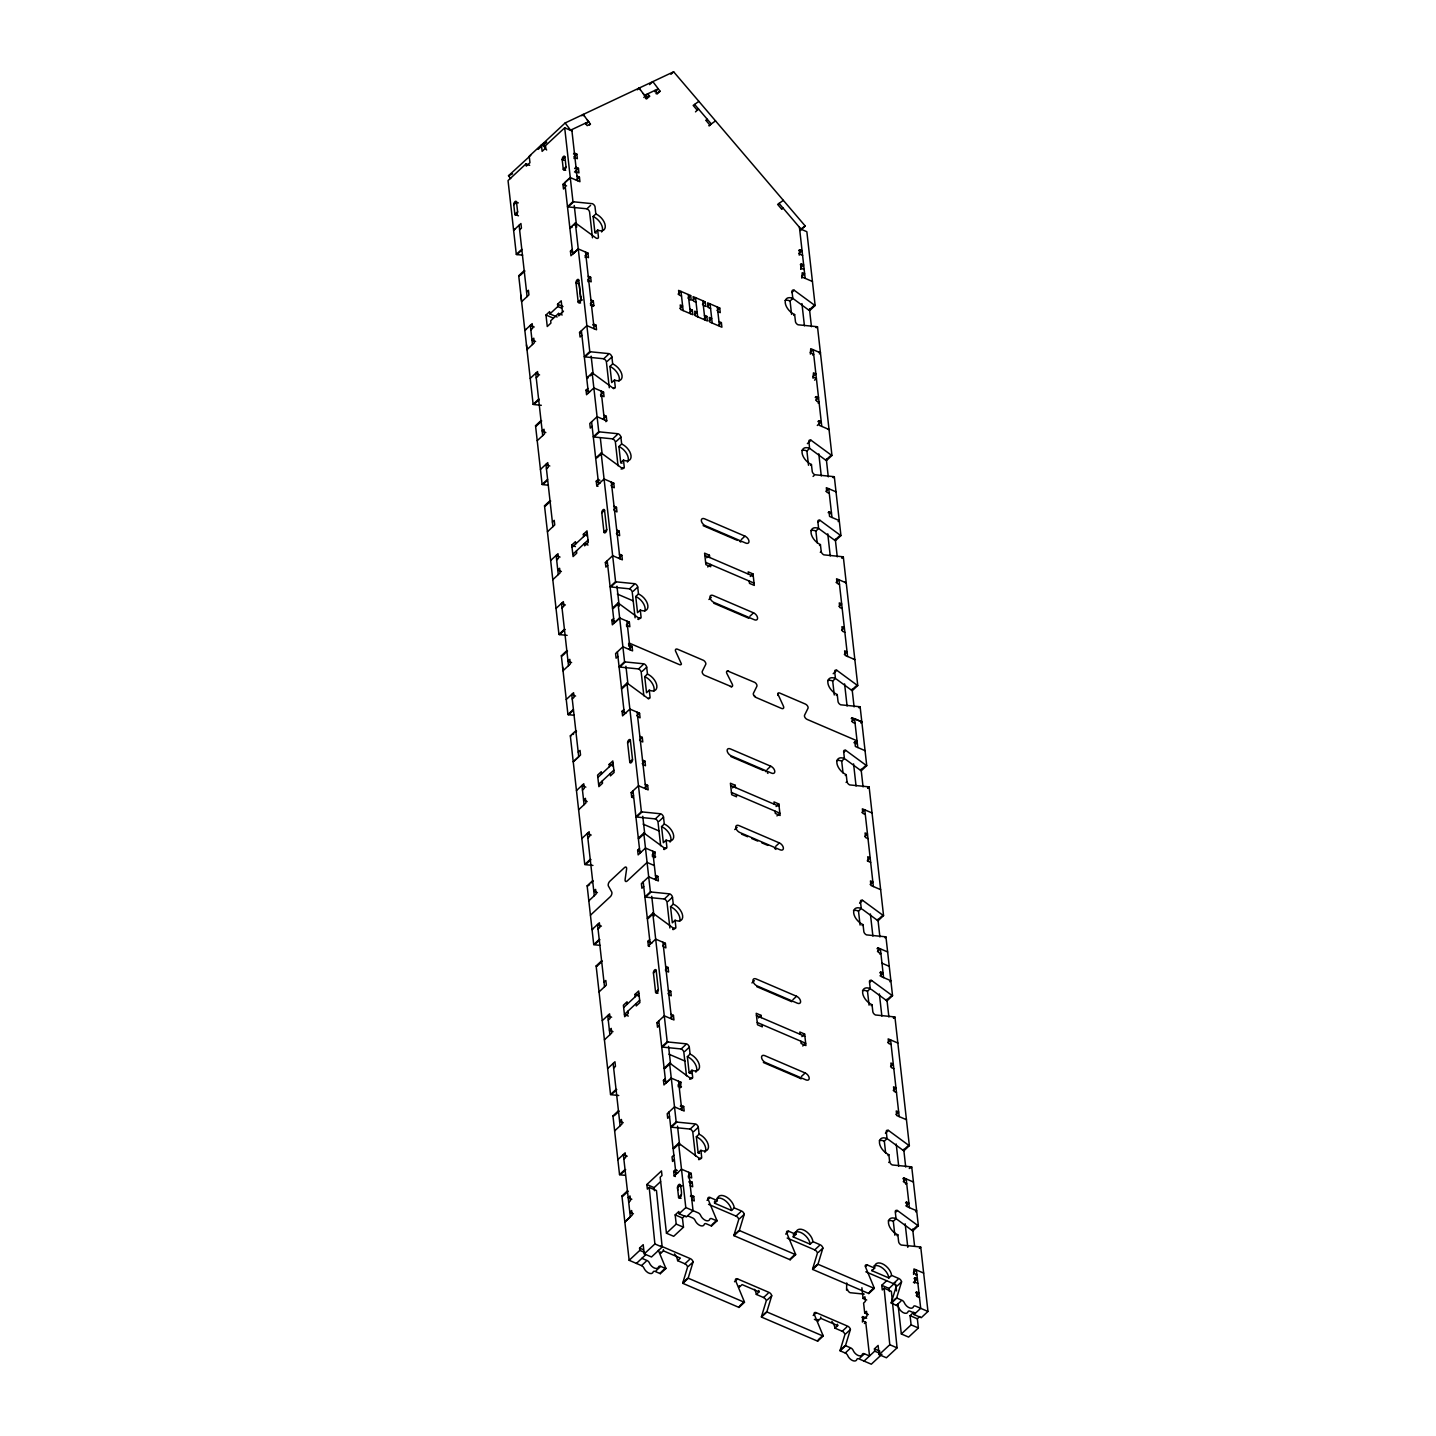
<?xml version="1.0" encoding="UTF-8"?>
<svg xmlns="http://www.w3.org/2000/svg" width="1436" height="1436" viewBox="0 0 1436 1436"><rect width="100%" height="100%" fill="white"/><g stroke="black" fill="none" stroke-linecap="round" stroke-linejoin="round"><path stroke-width="1.5" d="M628.483 644.01L629.399 643.166L679.3 664.563A3.051 1.741 47 0 0 681.436 663.97L675.494 650.957A3.051 1.741 47 0 1 677.577 649.234L703.155 660.201A3.051 1.741 47 0 1 704.896 661.547L705.632 662.786A3.051 1.741 47 0 1 705.704 664.437L702.294 671.312A3.051 1.741 47 0 0 704.25 675.207L731.588 686.731A3.051 1.741 47 0 0 732.252 684.164L726.885 673.52A3.051 1.741 47 0 1 727.567 670.953L754.887 682.459A3.051 1.741 47 0 1 756.844 686.372L753.433 693.247A3.051 1.741 47 0 0 753.523 694.898L756 697.465L781.579 708.451A3.051 1.741 47 0 0 783.392 706.099L777.72 693.696A3.051 1.741 47 0 1 779.838 693.103L805.434 704.089A3.051 1.741 47 0 1 807.983 708.307L804.573 715.182A3.051 1.741 47 0 0 807.14 719.418L857.041 740.814L856.359 743.776M881.973 1354.274L871.311 1364.2L858.943 1358.887A3.051 1.741 47 0 0 856.843 1359.443A6.085 3.482 47 0 1 852.607 1360.556A6.085 3.482 47 0 1 847.707 1355.53A3.051 1.741 47 0 0 845.248 1353.017L840.132 1350.827L845.625 1345.712A3.051 1.741 47 0 1 845.642 1345.101L850.399 1329.521A3.051 1.741 47 0 0 847.707 1326.182L816.222 1312.666A3.051 1.741 47 0 0 814.068 1313.922L822.972 1335.372A3.051 1.741 47 0 1 823.133 1336.072L817.658 1341.17L761.475 1317.081L766.95 1311.966A3.051 1.741 47 0 1 766.986 1311.355L771.724 1295.775A3.051 1.741 47 0 0 769.05 1292.418L737.565 1278.92A3.051 1.741 47 0 0 735.411 1280.176L744.297 1301.626A3.051 1.741 47 0 1 744.476 1302.326L739.001 1307.424L682.818 1283.335A3.051 1.741 47 0 1 682.836 1282.707L687.575 1267.126A3.051 1.741 47 0 0 684.9 1263.788L677.63 1260.664A10.662 6.103 47 0 0 674.525 1253.915M660.865 1246.017L690.393 1258.672A3.051 1.741 47 0 1 693.067 1262.011L688.329 1277.609A3.051 1.741 47 0 0 688.293 1278.219L682.818 1283.335M915.217 1313.419L910.101 1311.23A3.051 1.741 47 0 0 908.27 1311.337L907.444 1312.719A6.085 3.482 47 0 1 899.672 1309.381L898.451 1307.119A3.051 1.741 47 0 0 896.405 1305.36L891.307 1303.17L896.782 1298.054A3.034 1.741 47 0 1 896.8 1297.444L901.557 1281.863A3.051 1.741 47 0 0 898.864 1278.525L891.612 1275.401A10.662 6.103 47 0 0 882.225 1263.716A10.662 6.103 47 0 0 874.65 1268.132L867.398 1265.008A3.051 1.741 47 0 0 865.226 1266.283L874.129 1287.715A3.051 1.741 47 0 1 874.291 1288.415L868.816 1293.531L812.632 1269.424L818.107 1264.308A3.051 1.741 47 0 1 818.143 1263.698L822.882 1248.117A3.051 1.741 47 0 0 820.207 1244.779L812.938 1241.655A10.662 6.103 47 0 0 803.568 1229.97A10.662 6.103 47 0 0 795.993 1234.386L788.723 1231.262A3.051 1.741 47 0 0 786.569 1232.519L795.454 1253.969A3.051 1.741 47 0 1 795.634 1254.669L790.159 1259.767L733.975 1235.678A3.051 1.741 47 0 1 733.993 1235.05L738.75 1219.469A3.051 1.741 47 0 0 736.058 1216.13L708.522 1204.301M734.281 1207.909L731.534 1210.458L714.59 1203.188L717.318 1200.64A10.662 6.103 47 0 1 724.893 1196.224A10.662 6.103 47 0 1 734.281 1207.909L741.55 1211.015A3.051 1.741 47 0 1 744.225 1214.353L739.486 1229.952A3.051 1.741 47 0 0 739.45 1230.562L733.975 1235.678M761.475 1317.081A3.051 1.741 47 0 1 761.511 1316.453L766.25 1300.872A3.051 1.741 47 0 0 763.575 1297.534L756.305 1294.41A10.662 6.103 47 0 0 754.367 1289.331M812.632 1269.424A3.051 1.741 47 0 1 812.668 1268.796L817.407 1253.215A3.051 1.741 47 0 0 814.733 1249.876L787.179 1238.065M840.132 1350.827A3.051 1.741 47 0 1 840.168 1350.217L844.906 1334.618A3.051 1.741 47 0 0 842.232 1331.28L834.962 1328.156A10.662 6.103 47 0 0 831.839 1321.407M891.307 1303.17A3.034 1.741 47 0 1 891.325 1302.56L896.064 1286.961A3.051 1.741 47 0 0 893.389 1283.622L865.836 1271.811M514.716 229.311L513.621 230.334L520.927 223.531L521.447 228.127L519.617 229.832M545.034 146.418L541.408 144.857L529.22 156.201L529.956 162.699L526.294 166.109L526.043 163.812L529.669 165.355M510.677 178.638L508.506 175.748L530.781 155.285M546.667 150.008L542.323 144.228L565.138 122.975L673.646 71.8L805.201 225.973L800.319 230.532M538.159 149.38L541.408 146.346M544.244 144.444L546.685 142.182L542.323 144.228M526.043 163.812L508.039 180.577L516.314 254.369A3.051 1.741 47 0 0 516.996 254.585L522.632 255.141M571.941 130.927L564.689 127.804L545.536 145.646L545.788 147.944L542.126 151.354L541.408 144.857M581.795 115.76L583.178 114.467L584.524 116.28M585.691 124.411L588.598 121.683L587.252 119.888M589.496 124.95L590.411 124.088L583.178 114.467M513.783 204.774L516.529 202.225L518.324 202.907M562.194 159.665L564.94 157.116A2.28 1.149 -66.8 0 0 563.361 156.56A2.28 1.149 -66.8 0 0 562.194 159.576L563.271 169.251L565.694 170.292M637.261 89.804L639.092 88.099L640.456 89.912M573.52 153.939L574.436 153.078L576.841 154.119L577.362 158.714L574.921 157.673L574.005 158.516M649.61 84.634L652.841 81.619L660.093 91.24L657.042 94.076M573.808 156.955L576.841 154.119M518.486 215.813L514.842 214.251L517.606 211.81L516.511 202.117A2.28 1.149 -66.8 0 0 514.95 201.668A2.28 1.149 -66.8 0 0 513.765 204.666L514.86 214.359L516.673 215.131M566.017 166.702L563.271 169.251A2.28 1.149 -66.8 0 0 564.833 169.61A2.28 1.149 -66.8 0 0 565.999 166.612L564.922 157.009M643.831 97.468L647.78 93.771L649.593 96.176L646.541 99.012M670.917 74.349L673.646 71.8M645.428 98.563L649.593 96.176M655.031 91.85L658.28 88.835L644.531 95.314L643.166 93.519M574.633 168.533L575.998 167.258L578.439 168.317L578.959 172.912L576.536 171.871L575.621 172.715M655.929 93.627L660.093 91.24M574.49 171.997L578.439 168.317M577.003 176.089L579.426 177.131L579.947 181.726L570.271 177.579L564.779 182.677L572.784 254.028L578.259 248.931L575.351 222.975A3.051 1.741 47 0 1 576.051 223.37L596.263 238.196A3.051 1.741 47 0 0 598.435 236.94L597.663 230.047A10.662 6.103 47 0 0 605.238 225.631A10.662 6.103 47 0 0 595.85 213.946L594.989 206.604A3.051 1.741 47 0 0 592.404 203.697L573.646 201.812A3.051 1.741 47 0 1 572.964 201.614L567.471 206.712A3.051 1.741 47 0 0 568.153 206.928L586.911 208.794A3.051 1.741 47 0 1 589.604 212.133L592.476 237.784M565.299 187.29L563.468 188.978L562.948 184.382L570.271 177.579M576.392 179.967L579.426 177.131M516.314 254.369L521.806 249.272M516.996 254.585L521.573 250.313M569.069 206.066L573.646 201.812M586.911 208.794L590.573 205.402M541.318 405.293L533.815 404.539A3.051 1.741 47 0 1 533.133 404.342L518.719 275.73L524.194 270.632A3.051 1.741 47 0 1 524.894 271.027L520.335 275.281M569.877 228.073L575.351 222.975M695.491 111.864L698.542 109.028L697.124 110.051L693.175 105.438L698.883 101.364M571.492 227.624L572.408 226.762M574.22 225.075L575.136 224.213M596.299 233.081A10.662 6.103 47 0 1 594.917 232.596L593.122 216.495L595.85 213.928M706.404 120.175L707.32 119.314L705.884 120.337L709.833 124.968L715.541 120.893M526.599 291.993L528.412 290.287L528.933 294.883L521.627 301.686L520.891 295.206M585.134 257.493L586.05 256.649L588.473 257.69L587.952 253.077L578.259 248.931L570.954 255.734L570.451 251.138L572.264 249.433M708.917 125.812L709.833 124.968M594.917 232.596L597.663 230.047M709.438 125.65L711.269 123.945L694.593 104.415M584.901 255.913L587.952 253.077M525.953 329.436L524.858 330.442L532.164 323.639L532.684 328.252L530.853 329.939M562.212 314.987L558.586 313.425L550.67 320.802L550.921 323.1L547.26 326.51L545.985 315.005L549.629 311.612L549.88 313.91L557.15 317.015M549.88 313.91L557.814 306.532L557.545 304.235L561.207 300.824L562.499 312.33L558.837 315.74L558.586 313.425M587.611 280.074L590.663 277.238L588.239 276.197M587.845 281.653L588.76 280.81L591.183 281.851L590.663 277.238M558.73 315.543L563.486 311.127M590.286 303.858L593.319 301.021L590.914 299.98M590.501 305.437L591.417 304.576L593.84 305.617L592.924 306.46M530.225 378.386L537.531 371.565L538.051 376.178L536.22 377.883M581.903 335.324L580.072 337.029L579.552 332.434L586.875 325.613L596.55 329.777L596.03 325.164L593.624 324.141L592.709 324.985M595.132 326.026L596.03 325.164M533.133 404.342L538.626 399.226A3.051 1.741 47 0 0 539.146 399.405M578.259 248.931L589.783 351.569L584.29 356.684A3.051 1.741 47 0 0 584.973 356.882L603.748 358.767A3.051 1.741 47 0 1 606.423 362.105L609.295 387.738M534.73 403.695L539.308 399.441M585.888 356.038L590.465 351.784L609.223 353.651A3.051 1.741 47 0 1 611.898 356.99L612.669 363.9A10.662 6.103 47 0 1 622.057 375.586A10.662 6.103 47 0 1 614.482 380.001L611.736 382.55L609.941 366.449L612.669 363.9M603.748 358.767L608.308 354.512M548.426 485.206L542.808 484.65A3.051 1.741 47 0 1 542.126 484.435L535.538 425.702L541.013 420.586A3.051 1.741 47 0 1 541.713 420.981M614.482 380.001L615.254 386.912A3.051 1.741 47 0 1 613.1 388.169L592.871 373.324A3.051 1.741 47 0 0 592.17 372.929L586.696 378.045A3.051 1.741 47 0 1 587.396 378.44L588.311 377.578M540.816 421.843L536.238 426.097A3.051 1.741 47 0 0 535.538 425.702M590.142 375.873L591.973 374.186M678.079 294.129L681.005 291.418L683.141 310.589M607.338 361.262L611.898 356.99M592.17 372.929L593.858 387.935L586.552 394.738L586.032 390.143L587.862 388.438M782.082 208.866L782.997 208.023L781.579 209.028L777.63 204.415L783.338 200.358M687.952 298.132L690.68 295.565L678.582 290.377L679.084 294.972L681.508 296.013M537.226 440.69L544.531 433.887L544.011 429.274L542.18 430.979L545.824 432.541M679.892 308.543L682.639 305.994L680.215 304.953L680.736 309.548L692.834 314.735L692.314 310.14L689.89 309.099M692.601 300.375L695.527 297.647L697.681 316.817M600.499 394.918L603.551 392.082L593.858 387.935L598.758 431.68L593.283 436.795A3.051 1.741 47 0 0 593.965 436.993L612.723 438.877A3.051 1.741 47 0 1 615.398 442.216L618.036 465.713M689.585 312.689L692.314 310.14M600.715 396.498L601.63 395.654L604.053 396.677L603.551 392.082M702.473 304.36L705.22 301.811L693.103 296.606L693.624 301.201L696.047 302.242M613.423 388.618L614.339 387.756M694.414 314.771L697.16 312.222L694.737 311.181L695.257 315.776L707.374 320.982L706.853 316.369L704.43 315.328M707.14 306.604L710.066 303.876L712.202 323.046M540.439 469.446L547.744 462.643L548.265 467.238L546.434 468.944M704.107 318.936L706.853 316.369M592.117 426.402L590.286 428.09L589.783 423.494L597.089 416.691L606.764 420.838L605.848 421.699M717.013 310.589L719.741 308.04L707.643 302.834L708.145 307.448L710.569 308.489M603.21 419.079L606.261 416.243L603.838 415.201M708.953 321L711.7 318.451L709.276 317.41L709.779 322.023L721.895 327.211L721.375 322.615L718.951 321.574M542.126 484.435L547.601 479.337M543.723 483.788L547.367 480.396M594.881 436.131L599.44 431.877L618.198 433.762A3.051 1.741 47 0 1 620.89 437.1L621.662 444.011A10.662 6.103 47 0 1 631.032 455.697A10.662 6.103 47 0 1 623.475 460.112L620.729 462.661A10.662 6.103 47 0 0 622.111 463.146M718.646 325.164L721.375 322.615M798.739 250.564L799.637 249.702L802.06 250.744L799.026 253.58M799.242 255.159L799.637 249.702M612.723 438.877L617.3 434.605M800.319 264.745L801.234 263.901L803.675 264.942L800.947 267.491M567.13 635.358L559.627 634.604A3.051 1.741 47 0 1 558.945 634.407L544.513 505.795L550.006 500.697A3.051 1.741 47 0 1 550.706 501.092M595.671 458.138L601.163 453.04A3.051 1.741 47 0 1 601.864 453.435L622.075 468.28A3.051 1.741 47 0 0 624.247 467.005L623.475 460.112M549.791 501.936L545.231 506.19A3.051 1.741 47 0 0 544.513 505.795M597.286 457.689L598.202 456.827M599.117 455.984L600.948 454.279M616.313 441.355L620.89 437.1M800.839 269.34L801.234 263.901M620.729 462.661L618.916 446.56L621.662 444.011M801.593 276.592L804.645 273.755L802.221 272.714L801.826 278.171M791.774 292.549L794.198 290.269L814.427 305.114A3.051 1.741 47 0 0 815.127 305.509L809.635 310.607A3.051 1.741 47 0 1 808.935 310.23L792.098 297.862M552.393 522.058L554.224 520.353L554.745 524.948L547.439 531.751M597.968 486.319L596.766 485.799L596.245 481.204L598.076 479.498L599.889 480.288M785.061 300.447A10.662 6.103 47 0 1 790.069 300.986L792.816 298.437L792.044 291.544A3.051 1.741 47 0 1 794.198 290.269M596.766 485.799L604.071 478.996L601.163 453.04M621.16 469.123L622.075 468.28M622.416 468.71L623.332 467.867M611.018 485.709L613.764 483.16L604.071 478.996L615.577 581.652L610.103 586.75A3.051 1.741 47 0 0 610.785 586.947L629.542 588.832A3.051 1.741 47 0 1 632.235 592.17L635.107 617.803M793.713 315.399L794.629 314.538A10.662 6.103 47 0 1 785.241 302.852A10.662 6.103 47 0 1 792.816 298.437M808.935 310.23L813.512 305.958M550.652 560.525L557.976 553.704L558.478 558.317L556.665 560.004M601.81 512.867L604.556 510.301A2.28 1.149 -66.8 0 0 602.994 509.852A2.28 1.149 -66.8 0 0 601.81 512.867L603.964 532.038A2.28 1.149 -66.8 0 0 605.525 532.487A2.28 1.149 -66.8 0 0 606.71 529.489L604.556 510.301M576.464 550.868L576.734 553.183L573.072 556.576L571.779 545.07L575.441 541.677L575.692 543.975M583.608 536.597L583.357 534.3L587.001 530.889L588.293 542.395L584.649 545.806L584.38 543.49L588.024 545.052M572.049 547.367L587.27 533.187M613.728 509.87L616.475 507.303L614.052 506.28M815.917 327.516L816.833 326.672A3.069 1.759 47 0 1 817.515 326.869L831.947 455.463L826.472 460.579A3.051 1.741 47 0 1 825.754 460.184L810.604 449.055M572.82 554.26L588.06 540.08M816.599 327.713L817.515 326.869M552.806 579.695L560.112 572.874L559.609 568.279L557.778 569.984L561.404 571.546M603.964 532.038L606.71 529.489M810.245 352.43L813.171 349.702L821.769 426.402M616.385 533.636L619.131 531.087L616.708 530.046M810.353 354.118L810.748 348.661L820.441 352.825L819.328 353.848M812.776 355.159L813.691 354.315L811.268 353.274M556.037 608.451L563.343 601.648L563.863 606.243L562.032 607.949M607.715 565.389L605.884 567.094L605.364 562.499L612.669 555.678L622.362 559.843L621.842 555.247L619.419 554.206M812.83 376.699L815.881 373.863L813.458 372.821L813.063 378.278M619.095 557.796L621.842 555.247M814.571 380.163L816.402 378.458L813.979 377.435M558.945 634.407L564.42 629.291A3.051 1.741 47 0 0 565.102 629.506M559.627 634.604L564.204 630.35M611.7 586.103L616.259 581.849L635.035 583.734A3.051 1.741 47 0 1 637.71 587.073L638.481 593.965A10.662 6.103 47 0 1 647.869 605.651A10.662 6.103 47 0 1 640.294 610.067L637.548 612.634L635.735 596.514L638.481 593.965M815.217 397.449L816.115 396.605L818.538 397.646L815.81 400.195M818.143 403.085L819.058 402.242L816.635 401.2L816.115 396.605M629.542 588.832L634.12 584.578M574.238 715.272L568.62 714.715A3.051 1.741 47 0 1 567.938 714.518L561.35 655.767L566.825 650.652A3.051 1.741 47 0 1 567.525 651.046M612.508 608.11L617.983 602.994A3.051 1.741 47 0 1 618.683 603.389L638.894 618.234A3.051 1.741 47 0 0 641.066 616.977L640.294 610.067M562.966 655.301L564.779 653.595M565.694 652.752L566.61 651.908M613.208 608.505L617.767 604.251M633.132 591.327L637.71 587.073M817.91 421.61L818.825 420.748L821.248 421.789L817.299 425.487M617.983 602.994L619.67 618.001L612.364 624.804L611.844 620.208L613.675 618.503M615.272 622.075L619.67 618.001L629.345 622.147L629.865 626.76L627.442 625.719L626.527 626.563M807.373 443.634L811.035 440.242L831.247 455.086A3.051 1.741 47 0 0 831.947 455.463M801.88 450.419A10.662 6.103 47 0 1 806.906 450.958L809.635 448.409L808.863 441.498A3.051 1.741 47 0 1 811.035 440.242M626.311 624.983L629.345 622.147M637.979 619.095L638.894 618.234M638.32 619.526L640.151 617.821M706.691 557.778L709.438 555.229L704.591 553.147L705.884 564.653L710.73 566.735L710.461 564.42L707.733 566.987M810.532 465.354L811.448 464.51A10.662 6.103 47 0 1 802.06 452.825A10.662 6.103 47 0 1 809.635 448.409M566.251 699.511L573.556 692.708L574.077 697.304L572.246 699.009M825.754 460.184L830.331 455.93M741.299 539.559L744.943 536.149A4.559 2.621 47 0 1 748.964 541.157A4.559 2.621 47 0 1 745.715 543.059L705.363 525.738A4.559 2.621 47 0 1 701.342 520.73A4.559 2.621 47 0 1 704.591 518.827L744.943 536.149M628.717 646.128L629.399 643.166M617.929 656.467L616.098 658.173L615.577 653.56L622.883 646.756L632.576 650.903L632.055 646.308L629.632 645.267M813.063 476.447L813.979 475.603M629.022 649.144L632.055 646.308M567.938 714.518L573.413 709.402M618.557 619.024L619.67 618.001L624.57 661.745L619.095 666.86A3.051 1.741 47 0 0 619.778 667.058L638.535 668.943A3.051 1.741 47 0 1 641.21 672.281L643.849 695.778M568.62 714.715L573.179 710.461M620.693 666.196L625.252 661.942L644.01 663.827A3.051 1.741 47 0 1 646.685 667.166L647.474 674.076A10.662 6.103 47 0 1 656.844 685.762A10.662 6.103 47 0 1 649.269 690.178L646.541 692.726L644.728 676.625L647.474 674.076M832.754 477.488L833.652 476.626A3.051 1.741 47 0 1 834.334 476.824L840.94 535.574L835.447 540.69A3.051 1.741 47 0 1 834.747 540.295L819.579 529.166M833.436 477.685L834.334 476.824M708.917 599.494L711.358 597.232M825.844 491.435L828.751 488.707L831.982 517.463M638.535 668.943L643.095 664.688M592.942 865.423L585.439 864.669A3.051 1.741 47 0 1 584.757 864.472L570.325 735.86L575.8 730.762A3.051 1.741 47 0 1 576.518 731.157L575.603 732.001M649.269 690.178L650.041 697.07A3.051 1.741 47 0 1 647.887 698.345L627.676 683.5A3.051 1.741 47 0 0 626.958 683.105L621.483 688.203A3.051 1.741 47 0 1 622.183 688.598L626.76 684.344M572.856 734.568L573.772 733.706M642.125 671.42L646.685 667.166M750.292 576.482L753.02 573.933L748.192 571.851L748.443 574.149M818.179 522.04L820.01 520.335L840.222 535.179A3.051 1.741 47 0 0 840.94 535.574M828.141 512.67L829.039 511.826L831.462 512.867L830.546 513.711M578.205 752.123L580.036 750.418L580.539 755.013L573.233 761.834L578.726 756.718L571.725 694.414L575.603 696.065M637.656 716.779L640.079 717.82L639.558 713.225L629.883 709.061L622.578 715.864L622.057 711.269L623.888 709.563M810.873 530.53A10.662 6.103 47 0 1 815.881 531.051L818.628 528.502L817.856 521.609A3.051 1.741 47 0 1 820.01 520.335M648.228 698.776L649.126 697.932M838.157 521.609L839.252 520.586L829.559 516.421L829.039 511.826M819.507 545.465L820.423 544.603A10.662 6.103 47 0 1 811.053 532.918A10.662 6.103 47 0 1 818.628 528.502M636.83 715.774L639.558 713.225M749.897 616.241L753.559 612.849A4.559 2.621 47 0 1 757.562 617.857A4.559 2.621 47 0 1 754.331 619.742L713.961 602.42A4.559 2.621 47 0 1 709.94 597.412A4.559 2.621 47 0 1 713.189 595.527L753.559 612.849M820.297 552.357L821.212 551.514L820.423 544.603M834.747 540.295L839.306 536.041M576.464 790.59L583.77 783.769L584.29 788.382L582.46 790.087M627.622 742.933L630.368 740.384A2.28 1.149 -66.8 0 0 628.806 739.935A2.28 1.149 -66.8 0 0 627.622 742.933L629.776 762.103A2.28 1.149 -66.8 0 0 631.337 762.552A2.28 1.149 -66.8 0 0 632.522 759.554L630.368 740.384M609.42 766.662L609.169 764.365L612.813 760.954L614.105 772.46L610.444 775.871L610.192 773.573M597.861 777.432L613.082 763.252M639.541 739.935L642.269 737.368L639.846 736.345M598.632 784.325L613.854 770.145M841.729 557.581L842.645 556.737A3.051 1.741 47 0 1 843.327 556.935L857.759 685.546L852.266 690.644A3.051 1.741 47 0 1 851.566 690.249L836.398 679.12M841.963 558.209L843.327 556.935M578.618 809.76L585.924 802.957L585.403 798.344L583.572 800.049L587.216 801.611M629.776 762.103L632.522 759.554M836.057 582.495L838.965 579.767L847.581 656.467M642.197 763.701L644.943 761.152L642.52 760.111M581.849 838.516L589.155 831.713L589.658 836.308L587.845 838.014M632.899 797.68L631.696 797.159L631.176 792.564L638.481 785.761L648.174 789.908L647.654 785.312L645.231 784.271M631.696 797.159L633.509 795.454M838.947 606.477L841.675 603.928L839.27 602.887L839.773 607.5L842.196 608.541M644.908 787.861L647.654 785.312M584.757 864.472L590.232 859.374A3.051 1.741 47 0 0 590.914 859.572L586.355 863.826M626.958 683.105L641.389 811.717L635.915 816.815A3.051 1.741 47 0 0 636.597 817.012L655.355 818.897A3.051 1.741 47 0 1 658.029 822.236L660.668 845.732M637.512 816.169L642.071 811.914L660.829 813.799A3.051 1.741 47 0 1 663.522 817.138L664.294 824.031A10.662 6.103 47 0 1 673.663 835.716A10.662 6.103 47 0 1 666.089 840.132L663.36 842.699L661.547 826.58L664.294 824.031M841.604 630.26L844.35 627.712L841.927 626.67L842.447 631.266L844.871 632.307M655.355 818.897L659.914 814.643M600.051 945.337L594.414 944.78A3.051 1.741 47 0 1 593.732 944.583L587.144 885.832L592.637 880.717A3.051 1.741 47 0 1 593.158 881.004M666.089 840.132L666.86 847.043A3.051 1.741 47 0 1 664.706 848.299L644.495 833.454A3.051 1.741 47 0 0 643.795 833.077L638.302 838.175A3.051 1.741 47 0 1 639.002 838.57L643.579 834.316M588.76 885.366L589.675 884.522M591.506 882.817L592.422 881.973M658.945 821.392L663.522 817.138M844.314 654.421L847.06 651.854L844.637 650.831L845.158 655.426L854.833 659.573L853.397 658.962M654.762 857.669L655.157 852.212L645.464 848.066L638.158 854.869L637.638 850.274L639.469 848.568M588.832 900.821L596.137 894.018L595.617 889.423L593.804 891.11L597.43 892.671M833.185 673.717L836.829 670.307L857.041 685.151A3.051 1.741 47 0 0 857.759 685.546M827.692 680.485A10.662 6.103 47 0 1 832.7 681.023L835.447 678.474L834.675 671.563A3.051 1.741 47 0 1 836.829 670.307M652.106 855.048L655.157 852.212M652.339 856.628L653.254 855.784L655.678 856.825M590.447 915.199L610.354 896.656A3.051 1.526 -66.8 0 0 611.718 891.953L608.343 885.922A3.051 1.526 -66.8 0 1 609.761 881.327L624.534 867.559A3.051 1.526 -66.8 0 1 626.617 868.888L625.109 879.496A3.051 1.526 -66.8 0 0 627.173 880.986L647.08 862.444L654.349 865.567M663.791 849.161L664.706 848.299M664.132 849.591L665.963 847.886M732.504 787.843L735.25 785.295L730.403 783.212L731.696 794.718L736.542 796.8L736.273 794.503M836.344 695.419L837.242 694.575A10.662 6.103 47 0 1 827.872 682.89A10.662 6.103 47 0 1 835.447 678.474M593.158 928.553L592.063 929.577L599.368 922.774L599.889 927.369L598.058 929.074M851.566 690.249L856.143 685.995M767.093 769.624L770.755 766.214A4.559 2.621 47 0 1 774.776 771.222A4.559 2.621 47 0 1 771.527 773.124L731.175 755.803A4.559 2.621 47 0 1 727.154 750.795A4.559 2.621 47 0 1 730.385 748.91L770.755 766.214M643.723 886.533L641.91 888.238L641.389 883.625L648.695 876.822L658.388 880.968L657.867 876.373L655.444 875.332M654.816 879.209L657.867 876.373M593.732 944.583L599.225 939.467M643.795 833.077L650.382 891.81L644.89 896.926A3.051 1.741 47 0 0 645.572 897.123L664.33 899.008A3.051 1.741 47 0 1 667.022 902.346L669.894 927.979M595.33 943.919L599.907 939.665M646.487 896.279L651.064 892.007L669.822 893.892A3.051 1.741 47 0 1 672.497 897.231L673.269 904.141A10.662 6.103 47 0 1 682.656 915.827A10.662 6.103 47 0 1 675.082 920.243L672.335 922.792L670.54 906.69L673.269 904.141M858.548 707.553L859.464 706.691A3.051 1.741 47 0 1 860.146 706.889L866.734 765.639L861.259 770.755A3.051 1.741 47 0 1 860.559 770.36L845.391 759.231M859.231 707.751L860.146 706.889M851.225 718.592L852.14 717.731L861.833 721.895L860.738 722.918M734.729 829.559L737.171 827.298M851.638 721.5L854.564 718.772L861.833 721.895M664.33 899.008L668.907 894.754M618.736 1095.488L611.233 1094.735A3.051 1.741 47 0 1 610.551 1094.537L596.137 965.943L601.612 960.828A3.051 1.741 47 0 1 602.312 961.222M647.295 918.286L652.77 913.17A3.051 1.741 47 0 1 653.47 913.565L673.699 928.41A3.051 1.741 47 0 0 675.853 927.153L675.082 920.243M596.837 966.32L601.397 962.066M647.995 918.681L652.554 914.409M667.937 901.485L672.497 897.231M776.086 806.547L778.833 803.998L773.986 801.916L774.255 804.214M853.935 742.735L854.851 741.891L857.274 742.933M843.991 752.105L845.822 750.4L866.034 765.244A3.051 1.741 47 0 0 866.734 765.639M776.948 815.917L779.874 813.189L731.427 792.421M604.017 982.188L605.83 980.483L606.351 985.078L599.045 991.899M649.593 946.468L648.372 945.947L647.851 941.334L649.682 939.629M836.667 760.595A10.662 6.103 47 0 1 841.693 761.134L844.422 758.567L843.65 751.674A3.051 1.741 47 0 1 845.822 750.4M648.372 945.947L655.678 939.126L665.371 943.29L665.891 947.886L663.468 946.845M672.784 929.254L673.699 928.41M673.107 929.702L674.938 927.997M662.624 945.839L665.371 943.29M845.319 775.53L846.235 774.668A10.662 6.103 47 0 1 836.865 762.983A10.662 6.103 47 0 1 844.422 758.567M775.709 846.307L779.353 842.914A4.559 2.621 47 0 1 783.374 847.922A4.559 2.621 47 0 1 780.125 849.807L739.773 832.485A4.559 2.621 47 0 1 735.753 827.477A4.559 2.621 47 0 1 739.001 825.592L779.353 842.914M846.091 782.423L847.007 781.579L846.235 774.668M860.559 770.36L865.118 766.106M602.276 1020.655L609.582 1013.852L610.103 1018.447L608.272 1020.152M653.434 972.998L656.162 970.449A2.28 1.149 -66.8 0 0 654.601 970A2.28 1.149 -66.8 0 0 653.434 972.998L655.588 992.168L657.993 993.209M635.233 996.728L634.963 994.43L638.625 991.019L639.918 1002.525L636.256 1005.936L636.004 1003.638M623.673 1007.498L638.894 993.317M665.335 970L668.081 967.451L665.658 966.41M867.541 787.646L868.457 786.802A3.051 1.741 47 0 1 869.139 787L883.553 915.612L878.078 920.709A3.051 1.741 47 0 1 877.378 920.314L862.21 909.185M639.666 1000.21L624.445 1014.408L628.322 1016.06M867.757 788.274L869.139 787M604.412 1039.826L611.736 1033.023L611.215 1028.409L609.385 1030.115L613.01 1031.676M658.316 989.619L655.588 992.168A2.28 1.149 -66.8 0 0 657.149 992.617A2.28 1.149 -66.8 0 0 658.316 989.619L656.162 970.449M861.851 812.561L864.777 809.85L873.375 886.533M668.009 993.766L670.756 991.217L668.332 990.176M607.643 1068.581L614.949 1061.778L615.47 1066.374L613.639 1068.079M659.321 1025.519L657.491 1027.225L656.97 1022.629L664.294 1015.826L673.969 1019.973L673.448 1015.378L671.043 1014.337M864.741 836.56L867.488 833.993L865.064 832.952L865.585 837.565L868.008 838.606M670.72 1017.927L673.448 1015.378M610.551 1094.537L616.044 1089.439A3.051 1.741 47 0 0 616.726 1089.637L612.149 1093.891M652.77 913.17L667.202 1041.782L661.709 1046.88A3.051 1.741 47 0 0 662.391 1047.077L681.167 1048.962A3.051 1.741 47 0 1 683.841 1052.301L686.48 1075.797M663.306 1046.234L667.884 1041.98L686.641 1043.864A3.051 1.741 47 0 1 689.316 1047.203L690.088 1054.096A10.662 6.103 47 0 1 699.476 1065.799A10.662 6.103 47 0 1 691.901 1070.215L689.154 1072.764A10.662 6.103 47 0 0 691.865 1073.5M751.943 982.942L754.367 980.68M681.167 1048.962L685.726 1044.708M624.911 1175.312L620.226 1174.845A3.051 1.741 47 0 1 619.544 1174.648L612.957 1115.898L618.431 1110.8A3.051 1.741 47 0 1 619.131 1111.177M691.901 1070.215L692.673 1077.108A3.051 1.741 47 0 1 690.519 1078.364L670.289 1063.537A3.051 1.741 47 0 0 669.589 1063.143L664.114 1068.24A3.051 1.741 47 0 1 664.814 1068.635L666.645 1066.93M614.572 1115.449L618.216 1112.038M667.56 1066.086L668.476 1065.225M684.757 1051.457L689.316 1047.203M870.126 884.486L872.873 881.937L870.449 880.896L870.952 885.491L880.645 889.656M689.154 1072.764L687.359 1056.663L690.088 1054.096M680.556 1087.734L680.969 1082.277L671.276 1078.131L663.97 1084.934L663.45 1080.339L665.281 1078.633M614.644 1130.886L621.95 1124.083L621.429 1119.488L619.598 1121.193L623.242 1122.737M671.276 1078.131L665.801 1083.229L658.801 1020.924M859.59 903.208L862.641 900.372L882.853 915.217A3.051 1.741 47 0 0 883.553 915.612M853.487 910.55A10.662 6.103 47 0 1 858.513 911.088L861.259 908.539L860.469 901.629A3.051 1.741 47 0 1 862.641 900.372M677.918 1085.131L680.969 1082.277M678.151 1086.693L679.048 1085.849L681.472 1086.89M689.603 1079.226L690.519 1078.364M690.842 1078.813L691.757 1077.951M758.316 1017.909L761.044 1015.36L756.216 1013.277L757.49 1024.783L762.337 1026.866L762.085 1024.568M862.139 925.484L863.054 924.64A10.662 6.103 47 0 1 853.684 912.955A10.662 6.103 47 0 1 861.259 908.539M617.857 1159.66L625.163 1152.839L625.683 1157.452L623.852 1159.139M877.378 920.314L881.937 916.06M792.905 999.689L796.567 996.279A4.559 2.621 47 0 1 800.588 1001.287A4.559 2.621 47 0 1 797.339 1003.19L756.969 985.868A4.559 2.621 47 0 1 752.949 980.86A4.559 2.621 47 0 1 756.198 978.975L796.567 996.279M680.341 1106.258L681.256 1105.397L683.68 1106.438L684.182 1111.051L674.507 1106.887L669.589 1063.143M669.535 1116.598L667.704 1118.303L667.202 1113.69L674.507 1106.887L676.176 1121.875L670.702 1126.991A3.051 1.741 47 0 0 671.384 1127.188L690.142 1129.073A3.051 1.741 47 0 1 692.816 1132.412L695.455 1155.908M680.628 1109.274L683.68 1106.438M619.544 1174.648L625.019 1169.532M621.142 1174.002L625.701 1169.748M672.299 1126.345L676.859 1122.09L695.634 1123.957A3.051 1.741 47 0 1 698.309 1127.296L699.081 1134.207A10.662 6.103 47 0 1 708.451 1145.892A10.662 6.103 47 0 1 700.894 1150.308L698.147 1152.857A10.662 6.103 47 0 0 699.529 1153.359M885.043 937.816L885.958 936.972A3.051 1.741 47 0 0 885.276 936.757L866.518 934.89A3.051 1.741 47 0 1 863.826 931.551L863.054 924.64M877.037 948.657L877.952 947.796L887.627 951.96M877.45 951.565L880.376 948.837L883.589 977.593M690.142 1129.073L694.719 1124.819M879.981 954.294L880.896 953.45L878.473 952.409L877.952 947.796M658.352 1250.325L665.64 1267.88A3.051 1.741 47 0 1 665.819 1268.58L660.327 1273.678L655.229 1271.488A3.051 1.741 47 0 0 653.38 1271.578L652.572 1272.96A6.085 3.482 47 0 1 644.8 1269.639L643.561 1267.378A3.051 1.741 47 0 0 641.515 1265.619L629.147 1260.305L621.932 1196.008L627.424 1190.893A3.051 1.741 47 0 1 628.124 1191.288M673.089 1148.351L678.582 1143.236A3.051 1.741 47 0 1 679.282 1143.63L699.494 1158.475A3.051 1.741 47 0 0 701.665 1157.219L700.894 1150.308M627.209 1192.149L622.65 1196.403A3.051 1.741 47 0 0 621.932 1196.008M673.807 1148.746L678.366 1144.492M693.732 1131.55L698.309 1127.296M673.861 1155.136L672.03 1156.842L672.551 1161.437L674.381 1159.732M801.898 1036.612L804.645 1034.064L799.798 1031.981L800.049 1034.279M698.147 1152.857L696.334 1136.756L699.081 1134.207M629.147 1260.305L639.81 1250.379L639.558 1248.081L643.202 1244.671L644.243 1253.879L651.495 1256.985L662.158 1247.058L656.467 1190.534L649.198 1187.428L647.367 1189.116L646.864 1184.52L661.475 1170.914L661.996 1175.51L660.165 1177.215L666.448 1233.201L673.699 1236.306L683.482 1227.206L682.441 1217.997L684.882 1215.736M628.699 1202.291L630.53 1200.586L630.009 1195.973L628.178 1197.678L631.822 1199.239M869.803 982.17L871.634 980.483L891.846 995.31A3.051 1.741 47 0 0 892.546 995.704L887.071 1000.82A3.051 1.741 47 0 1 886.353 1000.425L871.203 989.296M879.747 972.818L880.663 971.957L883.086 972.998L880.035 975.834M802.742 1045.982L805.668 1043.272L757.239 1022.486M654.457 1190.713L654.116 1187.644L660.614 1181.595M675.387 1176.533L674.184 1176.012L673.663 1171.399L675.494 1169.712L677.307 1170.484M862.48 990.66A10.662 6.103 47 0 1 867.488 991.199L870.234 988.632L869.462 981.739A3.051 1.741 47 0 1 871.634 980.483M674.184 1176.012L681.49 1169.191L691.183 1173.356L691.685 1177.951L689.28 1176.91L688.365 1177.771M698.578 1159.319L699.494 1158.475M698.919 1159.767L700.75 1158.062M889.764 981.739L890.858 980.716L881.183 976.552L880.663 971.957M871.131 1005.595L872.047 1004.751A10.662 6.103 47 0 1 862.659 993.048A10.662 6.103 47 0 1 870.234 988.632M688.131 1176.192L691.183 1173.356M682.064 1185.957L680.251 1185.167L677.523 1187.734L677.792 1190.121M801.503 1076.372L805.165 1072.979A4.559 2.621 47 0 1 809.186 1077.987A4.559 2.621 47 0 1 805.937 1079.872L765.567 1062.568A4.559 2.621 47 0 1 761.565 1057.56A4.559 2.621 47 0 1 764.796 1055.657L805.165 1072.979M688.831 1181.99L689.747 1181.128L692.17 1182.169L692.69 1186.782L690.231 1185.723M886.353 1000.425L890.93 996.171M690.339 1183.874L692.17 1182.169M681.328 1194.752L678.582 1197.319L681.005 1198.342M690.393 1196.17L691.308 1195.308L693.75 1196.368L694.27 1200.963L691.847 1199.922M691.937 1198.055L693.75 1196.368M666.448 1233.201L676.212 1224.082L675.171 1214.892L678.833 1211.481L679.084 1213.779L686.354 1216.902L693.049 1210.656L688.759 1172.314M679.084 1213.779L685.798 1207.55L678.582 1143.236M893.336 1017.711L894.251 1016.867A3.051 1.741 47 0 1 894.933 1017.065L909.365 1145.677L903.89 1150.774A3.051 1.741 47 0 1 903.172 1150.38L888.022 1139.251M893.569 1018.339L894.933 1017.065M644.243 1253.879L654.888 1243.953L649.198 1187.428M636.417 1263.429L645.464 1254.992M707.015 1200.352L710.066 1197.516L717.318 1200.64M641.515 1265.619L646.092 1261.364M663.396 1249.571A10.662 6.103 47 0 0 663.432 1250.846L660.686 1253.395A10.662 6.103 47 0 1 660.668 1251.887M887.663 1042.626L890.589 1039.915L899.187 1116.598M656.144 1270.645L660.704 1266.39L665.819 1268.58M661.063 1272.134L665.64 1267.88M712.22 1224.477L716.797 1220.223L707.894 1198.773A3.051 1.741 47 0 1 710.066 1197.516M687.575 1215.771L692.69 1217.961A3.051 1.741 47 0 1 695.132 1220.474A6.085 3.482 47 0 0 700.05 1225.5A6.085 3.482 47 0 0 704.268 1224.387A3.051 1.741 47 0 1 706.386 1223.831L711.484 1226.021L716.977 1220.923A3.034 1.741 47 0 0 716.797 1220.223M677.63 1260.664L680.377 1258.115L663.432 1250.846M890.553 1066.625L893.3 1064.058L890.876 1063.035L891.397 1067.63L893.82 1068.671M684.9 1263.788L689.477 1259.534M736.058 1216.13L740.635 1211.876M688.49 1266.265L693.067 1262.011M739.648 1218.625L744.225 1214.353M682.836 1282.707L687.413 1278.453M733.993 1235.05L738.571 1230.796M893.228 1090.391L895.956 1087.842L893.533 1086.801L894.054 1091.396L896.477 1092.437M895.938 1114.551L898.667 1112.003L896.244 1110.961L896.764 1115.557L906.457 1119.721M885.402 1133.273L888.453 1130.437L908.665 1145.282A3.051 1.741 47 0 0 909.365 1145.677M879.299 1140.615A10.662 6.103 47 0 1 884.325 1141.153L887.053 1138.604L886.281 1131.694A3.051 1.741 47 0 1 888.453 1130.437M734.514 1281.756L737.565 1278.92M785.671 1234.098L788.723 1231.262M812.938 1241.655L810.209 1244.204L793.246 1236.935L795.993 1234.386M887.951 1155.567L888.866 1154.706A10.662 6.103 47 0 1 879.478 1143.02A10.662 6.103 47 0 1 887.053 1138.604M888.722 1162.46L889.638 1161.616L888.866 1154.706M903.172 1150.38L907.749 1146.125M739.737 1305.88L744.297 1301.626M790.895 1258.223L795.454 1253.969M756.305 1294.41L759.052 1291.861A10.662 6.103 47 0 0 758.782 1290.479M763.575 1297.534L768.134 1293.28M814.733 1249.876L819.292 1245.622M767.165 1300.029L771.724 1295.775M818.323 1252.371L822.882 1248.117M909.257 1168.527L911.07 1166.822A3.051 1.741 47 0 1 911.752 1167.037L918.358 1225.77L912.865 1230.885A3.051 1.741 47 0 1 912.165 1230.49L895.328 1218.123M910.855 1167.881L911.752 1167.037M902.849 1178.723L903.765 1177.861L913.44 1182.025M903.262 1181.631L906.17 1178.902L909.401 1207.658M761.511 1316.453L766.07 1312.199M812.668 1268.796L817.228 1264.542M905.775 1184.359L906.69 1183.515L904.267 1182.474L903.765 1177.861M905.56 1202.883L906.457 1202.022L908.88 1203.063L905.847 1205.899M895.597 1212.253L897.428 1210.548L917.64 1225.393A3.051 1.741 47 0 0 918.358 1225.77M888.292 1220.726A10.662 6.103 47 0 1 893.3 1221.264L896.046 1218.715L895.274 1211.804A3.051 1.741 47 0 1 897.428 1210.548M915.576 1211.804L916.671 1210.781L906.978 1206.635L906.457 1202.022M896.944 1235.66L897.841 1234.816A10.662 6.103 47 0 1 888.471 1223.131A10.662 6.103 47 0 1 896.046 1218.715M813.189 1315.502L816.222 1312.666M865.567 1266.714L867.398 1265.008M846.558 1290.228L846.737 1282.958M912.165 1230.49L916.724 1226.236M814.374 1319.325L818.017 1320.887L820.764 1318.338A10.662 6.103 47 0 1 820.728 1317.063M891.612 1275.401L888.866 1277.95L871.921 1270.68L874.65 1268.132M818.394 1339.626L822.972 1335.372M869.552 1291.969L873.214 1288.559M866.716 1300.011L863.09 1298.467L864.903 1296.762L865.423 1301.357L863.592 1303.062L864.723 1313.025L868.349 1314.586M919.381 1248.405L920.745 1247.13A3.051 1.741 47 0 0 920.063 1246.933L901.305 1245.048A3.051 1.741 47 0 1 898.631 1241.709L897.841 1234.816M834.962 1328.156L837.709 1325.607A10.662 6.103 47 0 0 837.439 1324.243M864.059 1361.077L874.703 1351.15L874.452 1348.853L878.114 1345.442L879.137 1354.651L886.407 1357.774L897.069 1347.848L891.361 1291.323L884.109 1288.2L882.278 1289.905L881.758 1285.292L886.622 1280.768M842.232 1331.28L846.791 1327.026M893.389 1283.622L897.949 1279.368M889.369 1291.485L889.028 1288.415L895.525 1282.366M864.723 1313.025L866.536 1311.337L867.057 1315.932L862.677 1320.007M861.905 1317.44L862.821 1316.597L866.68 1318.248M845.822 1333.775L850.399 1329.521M896.979 1286.117L901.557 1281.863M913.475 1272.691L916.401 1269.98L920.691 1308.322L913.996 1314.568L921.266 1317.674L927.961 1311.445L920.745 1247.13M862.408 1322.053L862.821 1316.597M913.565 1274.396L913.978 1268.939L923.653 1273.086M864.382 1323.507L865.746 1322.233L863.323 1321.192M915.988 1275.437L916.904 1274.576L914.481 1273.535M914.05 1278.614L914.965 1277.753L917.389 1278.794L913.422 1282.492M840.168 1350.217L844.727 1345.945M891.325 1302.56L895.885 1298.306M914.57 1283.21L914.965 1277.753M845.248 1353.017L849.807 1348.763M896.405 1305.36L900.982 1301.106M915.63 1292.795L916.545 1291.951L919.004 1292.992L916.258 1295.541L918.071 1296.331M859.859 1358.043L864.436 1353.789L869.534 1355.979L865.746 1322.233M919.776 1316.507L917.353 1318.786L918.376 1327.977L908.611 1337.095L901.341 1333.972L911.106 1324.872L910.083 1315.663L913.745 1312.253L913.996 1314.568M879.137 1354.651L889.799 1344.724L884.109 1288.2M577.828 281.097L578.744 280.235A2.28 1.149 -66.8 0 0 577.182 279.787A2.28 1.149 -66.8 0 0 576.015 282.802L578.169 301.973L580.575 303.014M805.201 225.973L800.911 229.024L779.066 203.391M588.598 121.683L570.577 130.191L565.138 122.975M645.913 97.181L647.726 96.32M590.411 124.088L587.162 125.632L585.35 123.227M508.506 175.748L512.544 173.828M727.567 670.953L728.698 671.168M731.588 686.731L730.439 686.516M816.833 326.672L798.075 324.787A3.051 1.741 47 0 1 795.49 321.879L794.629 314.538M833.652 476.626L814.894 474.742A3.051 1.741 47 0 1 812.22 471.403L811.448 464.51M842.645 556.737L823.887 554.852A3.051 1.741 47 0 1 821.212 551.514M859.464 706.691L840.706 704.807A3.051 1.741 47 0 1 838.032 701.468L837.242 694.575M868.457 786.802L849.699 784.918A3.051 1.741 47 0 1 847.007 781.579M894.251 1016.867L875.493 1014.983A3.051 1.741 47 0 1 872.819 1011.644L872.047 1004.751M911.07 1166.822L892.312 1164.955A3.051 1.741 47 0 1 889.638 1161.616M864.221 1294.123L850.148 1292.705A3.051 1.741 47 0 1 847.473 1289.366M799.583 228.593L806.852 231.699L815.127 305.509M800.157 254.298L802.598 255.357M562.194 159.576L564.007 160.347M801.755 268.496L804.178 269.537M802.742 277.31L812.435 281.474M562.948 184.382L566.592 185.944M688.777 299.137L691.201 300.178L690.68 295.565M703.317 305.365L705.74 306.406L705.22 301.811M717.838 311.594L720.262 312.635L719.741 308.04M570.451 251.138L574.472 252.862M578.439 283.825L576.015 282.802L578.744 280.235L580.898 299.406A2.28 1.149 -66.8 0 1 579.731 302.422A2.28 1.149 -66.8 0 1 578.169 301.973L580.898 299.406L579.103 283.43M557.545 304.235L563.002 306.568M557.814 306.532L561.44 308.094M545.985 315.005L553.237 318.128M579.552 332.434L580.772 332.955M534.21 327.013L530.333 325.344L532.487 344.514M535.592 341.481L531.966 339.919L533.797 338.214L534.318 342.809L527.012 349.63L526.473 344.837M836.021 491.83L826.328 487.666L826.849 492.261L829.272 493.302M586.032 390.143L589.658 391.687M539.577 374.94L535.718 373.27L542.7 435.593M703.137 525.666L737.44 540.385M611.844 486.714L614.267 487.755L613.764 483.16M839.486 584.38L837.062 583.339L836.56 578.744L846.235 582.89L844.781 582.262M596.245 481.204L600.284 482.927M549.791 466L545.931 464.349L552.914 526.653M614.554 510.875L616.977 511.916L616.475 507.303M704.861 555.445L753.29 576.231M705.632 562.356L754.062 583.124M617.229 534.641L619.652 535.682L619.131 531.087M583.357 534.3L586.983 535.861M713.764 603.228L748.066 617.947A4.559 2.621 47 0 1 748.73 618.288M571.779 545.07L575.423 546.631M605.364 562.499L606.584 563.02M560.022 557.078L556.145 555.409L558.281 574.58M617.336 594.073L633.473 601.002M855.084 723.367L852.661 722.344L852.14 717.731M611.844 620.208L615.47 621.77M565.389 605.005L561.512 603.335L568.512 665.658M865.064 750.651L855.371 746.487L854.851 741.891M571.618 662.606L567.992 661.045L569.823 659.357L570.325 663.953L563.02 670.756L562.607 667.004M872.047 812.955L862.354 808.809L862.874 813.404L865.298 814.445M730.96 756.61L763.252 770.45M622.057 711.269L626.096 713.01M640.366 740.94L642.789 741.981L642.269 737.368M730.655 785.51L779.084 806.296M643.041 764.706L645.464 765.747L644.943 761.152M870.665 862.372L868.259 861.331L867.739 856.736L870.162 857.777L867.416 860.326A2.28 1.149 -66.8 0 1 867.398 861.044M609.169 764.365L612.795 765.926M741.586 834.154L747.635 836.757M751.674 838.498L757.723 841.083M761.762 842.824L767.829 845.409M631.176 792.564L632.379 793.085M585.816 787.143L581.939 785.474L584.093 804.645M643.149 824.138L659.286 831.067M637.638 850.274L641.282 851.835M591.201 835.07L587.324 833.401L594.307 895.723M881.991 963.215L889.243 966.338M897.859 1043.021L888.166 1038.874L888.687 1043.469L891.11 1044.51M756.772 986.676L791.074 1001.395A4.559 2.621 47 0 1 791.739 1001.736M647.851 941.334L651.89 943.075M601.415 926.148L597.538 924.479L604.52 986.783M666.178 971.005L668.602 972.046L668.081 967.451M756.467 1015.575L804.896 1036.361M668.835 994.771L671.258 995.812L670.756 991.217M634.963 994.43L638.607 995.992M763.36 1062.496L799.69 1078.077M656.97 1022.629L658.191 1023.15M611.628 1017.209L607.751 1015.539L609.905 1034.71M668.943 1054.203L685.098 1061.132M663.45 1080.339L667.076 1081.9M673.663 1171.399L677.702 1173.14M627.209 1156.213L623.35 1154.544L630.332 1216.848L624.857 1221.964L632.163 1215.161L631.643 1210.548L629.812 1212.253L633.455 1213.815M915.468 1282.366L917.927 1283.407M919.489 1297.588L917.065 1296.546L916.545 1291.951M678.618 1197.588C683.428 1199.275 680.861 1186.513 680.251 1185.167A2.28 1.149 -66.8 0 0 678.69 1184.718A2.28 1.149 -66.8 0 0 677.523 1187.734L678.618 1197.588L680.431 1198.378M646.864 1184.52L654.116 1187.644M881.758 1285.292L889.028 1288.415M685.798 1207.55L698.165 1212.846A3.051 1.741 47 0 1 700.624 1215.359A6.085 3.482 47 0 0 705.525 1220.385A6.085 3.482 47 0 0 709.743 1219.29A3.051 1.741 47 0 1 711.861 1218.733L716.977 1220.923M739.45 1230.562L795.634 1254.669M818.107 1264.308L874.291 1288.415M896.782 1298.054L901.88 1300.244A3.051 1.741 47 0 1 903.926 1302.021L905.165 1304.265A6.085 3.482 47 0 0 912.937 1307.604L913.745 1306.222A3.051 1.741 47 0 1 915.594 1306.132L927.961 1311.445M675.171 1214.892L682.441 1217.997M910.083 1315.663L917.353 1318.786M676.212 1224.082L683.482 1227.206M911.106 1324.872L918.376 1327.977M654.888 1243.953L662.158 1247.058M889.799 1344.724L897.069 1347.848M759.052 1291.861L742.089 1284.592L739.343 1287.141A10.662 6.103 47 0 1 739.343 1285.651M820.764 1318.338L837.709 1325.607M639.558 1248.081L643.184 1249.643M874.452 1348.853L879.909 1351.186M639.81 1250.379L645.267 1252.713M874.703 1351.15L880.16 1353.484M641.892 1258.313L647.008 1260.503A3.051 1.741 47 0 1 649.054 1262.262L650.275 1264.524A6.085 3.482 47 0 0 658.047 1267.862L658.873 1266.48A3.051 1.741 47 0 1 660.704 1266.39M688.293 1278.219L744.476 1302.326M766.95 1311.966L823.133 1336.072M845.625 1345.712L850.722 1347.901A3.051 1.741 47 0 1 853.181 1350.414A6.085 3.482 47 0 0 858.1 1355.44A6.085 3.482 47 0 0 862.318 1354.345A3.051 1.741 47 0 1 864.436 1353.789M818.987 352.197L820.441 352.825M582.352 300.034L580.898 299.406L580.539 296.211M827.585 428.897L829.039 429.508L819.346 425.361L818.825 420.748M755.39 697.142L753.828 695.527M655.013 90.36L656.826 92.766M639.092 88.099L646.344 97.72M778.025 695.455L777.666 694.234M885.958 936.972L892.546 995.704M809.455 308.937L811.448 326.69M826.31 459.143L828.285 476.842M835.285 539.146L837.26 556.845M852.104 689.208L854.097 706.907M861.079 769.211L863.072 786.91M877.917 919.273L879.909 936.972M886.892 999.277L888.884 1016.975M903.729 1149.338L905.703 1167.037M912.668 1229.054L914.588 1246.179M799.439 227.283L805.165 278.351M854.564 718.772L857.795 747.528M801.934 303.588L804.429 325.792M818.789 453.812L821.266 475.926M827.764 533.815L830.241 555.929M844.601 683.877L847.078 706.009M853.576 763.88L856.053 786.013M870.395 913.942L872.891 936.075M879.37 993.945L881.866 1016.078M896.208 1144.007L898.685 1166.14M905.165 1223.795L907.803 1247.345M790.069 300.986L791.577 314.412M806.906 450.958L808.504 465.264M815.881 531.051L817.21 542.862M832.7 681.023L834.262 694.988M841.693 761.134L843.022 772.927M858.513 911.088L860.074 925.053M867.488 991.199L869.067 1005.146M884.325 1141.153L885.635 1152.964M893.3 1221.264L894.861 1235.211M895.795 1284.448L896.513 1290.91M897.967 1303.834L901.341 1333.972M861.887 1287.751L863.09 1298.467M753.02 573.933L754.313 585.421L749.466 583.357L749.215 581.059M778.833 803.998L780.125 815.504L775.278 813.422L775.027 811.125M804.645 1034.064L805.937 1045.57L801.091 1043.487L800.821 1041.19M717.318 306.999L719.472 326.169M702.796 300.77L704.95 319.941M688.257 294.524L690.411 313.694M709.438 555.229L709.689 557.527M735.25 785.295L735.501 787.592M761.044 1015.36L761.313 1017.657M593.319 301.021L593.84 305.617M606.261 416.243L606.764 420.838M571.797 129.617L577.523 180.685M585.529 252.054L594.127 328.736M601.128 391.041L604.341 419.797M611.341 482.119L619.939 558.801M626.922 621.106L630.153 649.88M637.135 712.184L645.751 788.867M652.734 851.189L655.965 879.945M662.947 942.249L671.545 1018.932M678.546 1081.254L681.759 1110.01M574.256 205.545L576.68 227.157M591.147 356.146L593.14 373.845M600.374 438.357L602.115 453.848M616.959 586.211L619.203 606.136M625.934 666.214L627.927 683.913M642.772 816.276L644.746 833.975M651.747 896.279L653.972 916.204M668.566 1046.341L670.558 1064.058M677.523 1126.129L679.677 1145.407M564.689 127.804L572.964 201.614M680.251 1185.167L680.431 1186.764M581.383 330.729L588.383 393.033M591.596 421.789L598.597 484.111M607.195 560.794L614.177 623.098M617.408 651.854L624.391 714.177M633.007 790.859L639.989 853.163M643.22 881.919L650.203 944.242M669.014 1112.003L676.015 1174.307M601.505 774.04L601.235 771.742L597.591 775.135L598.884 786.641L602.528 783.248L602.276 780.933M627.299 1004.105L627.047 1001.807L623.386 1005.218L624.678 1016.706L628.34 1013.313L628.088 1011.016M519.096 225.237L527.102 296.588M613.136 1063.484L620.119 1125.788M517.588 211.702A2.28 1.149 -66.8 0 1 516.404 214.7A2.28 1.149 -66.8 0 1 514.842 214.251M599.44 431.877A3.051 1.741 47 0 1 598.758 431.68M590.465 351.784A3.051 1.741 47 0 1 589.783 351.569M618.916 446.56A10.662 6.103 47 0 1 626.85 453.973A10.662 6.103 47 0 1 627.406 462.051M609.941 366.449A10.662 6.103 47 0 1 618.97 381.079M593.122 216.495A10.662 6.103 47 0 1 601.038 223.908A10.662 6.103 47 0 1 601.612 231.986M616.259 581.849A3.051 1.741 47 0 1 615.577 581.652M635.735 596.514A10.662 6.103 47 0 1 644.764 611.144M739.468 541.264A4.559 2.621 47 0 1 740.832 542.072M676.859 1122.09A3.051 1.741 47 0 1 676.176 1121.875M667.884 1041.98A3.051 1.741 47 0 1 667.202 1041.782M696.334 1136.756A10.662 6.103 47 0 1 704.268 1144.169A10.662 6.103 47 0 1 704.825 1152.264M687.359 1056.663A10.662 6.103 47 0 1 695.275 1064.076A10.662 6.103 47 0 1 695.85 1072.153M871.921 1270.68A10.662 6.103 47 0 1 871.867 1269.98M873.752 1266.049A10.662 6.103 47 0 1 882.799 1268.275A10.662 6.103 47 0 1 888.866 1277.95M868.636 1292.813A3.051 1.741 47 0 1 868.816 1293.531M793.246 1236.935A10.662 6.103 47 0 1 793.21 1236.216M793.336 1234.852A10.662 6.103 47 0 1 793.516 1234.224M794.575 1232.68A10.662 6.103 47 0 1 803.711 1234.206A10.662 6.103 47 0 1 810.209 1244.204M789.98 1259.067A3.051 1.741 47 0 1 790.159 1259.767M714.59 1203.188A10.662 6.103 47 0 1 714.661 1201.106M717.013 1198.27A10.662 6.103 47 0 1 725.898 1201.124A10.662 6.103 47 0 1 731.534 1210.458M711.323 1225.321A3.034 1.741 47 0 1 711.484 1226.021M765.28 771.329A4.559 2.621 47 0 1 765.944 771.67M767.327 772.747A4.559 2.621 47 0 1 767.955 773.43M774.543 848.353A4.559 2.621 47 0 1 775.925 849.43M625.252 661.942A3.051 1.741 47 0 1 624.57 661.745M644.728 676.625A10.662 6.103 47 0 1 653.757 691.237M651.064 892.007A3.051 1.741 47 0 1 650.382 891.81M642.071 811.914A3.051 1.741 47 0 1 641.389 811.717M670.54 906.69A10.662 6.103 47 0 1 679.569 921.302M661.547 826.58A10.662 6.103 47 0 1 669.481 834.011A10.662 6.103 47 0 1 670.038 842.088M800.355 1078.418A4.559 2.621 47 0 1 801.055 1078.903M800.911 267.383A2.28 1.149 -66.8 0 1 800.642 268.981M518.719 275.73A3.051 1.741 47 0 1 519.419 276.125M561.35 655.767A3.051 1.741 47 0 1 562.05 656.162M612.957 1115.898A3.051 1.741 47 0 1 613.657 1116.293M738.822 1306.724A3.051 1.741 47 0 1 739.001 1307.424M817.479 1340.47A3.051 1.741 47 0 1 817.658 1341.17M660.147 1272.978A3.051 1.741 47 0 1 660.327 1273.678M818.017 1320.887A10.662 6.103 47 0 1 817.999 1319.397M587.144 885.832A3.051 1.741 47 0 1 587.845 886.227M596.137 965.943A3.051 1.741 47 0 1 596.658 966.213M570.325 735.86A3.051 1.741 47 0 1 570.864 736.147"/></g></svg>
